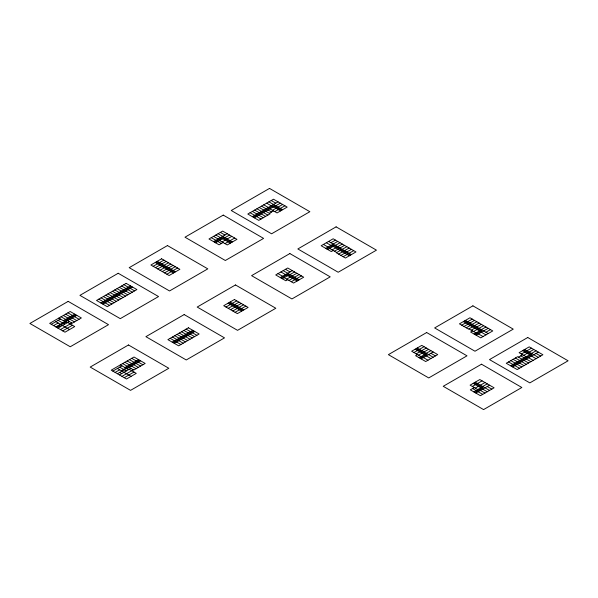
<?xml version="1.0" encoding="UTF-8"?>
<svg xmlns="http://www.w3.org/2000/svg" width="598" height="598" viewBox="0 0 598 598"><rect width="100%" height="100%" fill="white"/><g stroke="black" fill="none" stroke-linecap="round" stroke-linejoin="round"><path stroke-width="0.9" d="M51.308 324.303L60.428 319.04M153.178 266.312L163.912 260.108M53.588 325.618L58.148 322.987M63.358 320.73L74.757 314.152M155.458 267.627L166.192 261.423M75.774 314.742L65.018 320.954L66.318 321.709L56.571 327.338M55.868 326.934L64.98 321.672M65.399 321.911L76.791 315.333M157.73 268.943L168.472 262.739M100.883 302.984L130.506 285.881M57.901 328.108L69.301 321.53M101.899 303.575L131.523 286.472M252.363 216.67L278.055 201.84M160.01 270.259L170.751 264.054M102.916 304.165L132.547 287.055M253.38 217.261L273.495 205.652L281.591 210.324M60.428 329.565L71.82 322.987M254.397 217.851L275.536 205.652M213.546 241.614L227.218 233.721M275.775 205.787L280.335 203.156M162.29 271.574L173.031 265.37M214.562 242.197L222.658 237.526L231.381 242.556M62.708 330.881L72.44 325.26M215.579 242.788L224.699 237.526M224.938 237.668L229.497 235.036M272.494 210.317L282.615 204.471M164.57 272.89L175.311 266.686M269.317 213.307L273.495 210.892M222.075 241.951L231.777 236.352M274.774 211.632L284.887 205.787M166.849 274.205L177.591 268.001M223.076 242.526L219.1 244.821L208.986 238.983L222.658 231.09L236.958 239.342L227.255 244.941L219.548 240.493M224.975 243.625L234.678 238.026M330.888 242.743L335.448 240.104M112.85 371.104L121.962 365.841M325.716 248.364L337.728 241.42M225.977 307.036L236.718 300.839M326.732 248.947L333.325 245.143L350.54 255.077M327.749 249.538L335.209 245.232M115.13 372.419L119.682 369.788M335.448 245.374L340.008 242.743M280.283 277.569L292.295 270.632M124.9 367.538L138.572 359.645M228.257 308.351L238.998 302.154M281.195 278.1L287.638 274.377L298.118 280.432M121.357 370.76L139.588 360.228M117.402 373.735L126.522 368.473M172.239 342.153L192.75 330.305M282.316 278.743L289.776 274.437M332.167 249.897L342.288 244.059M126.933 368.712L140.612 360.818M290.015 274.579L294.575 271.948M173.263 342.736L193.774 330.896M230.536 309.667L241.278 303.47M333.168 250.472L331.27 251.571L321.156 245.733L333.168 238.789L355.959 251.952L345.427 258.03L336.315 252.767L346.847 246.69M119.443 374.916L130.835 368.338M174.28 343.327L194.791 331.486M334.446 251.212L344.568 245.374M286.734 279.102L296.855 273.264M232.816 310.982L243.558 304.786M287.735 279.685L285.837 280.776L275.723 274.938L287.735 268.001L303.694 277.21L293.573 283.048L284.214 277.651M121.962 376.366L133.361 369.788M289.013 280.417L299.135 274.579M235.096 312.306L245.838 306.101M124.242 377.682L133.982 372.061M338.595 254.083L349.127 248.006M291.293 281.733L301.414 275.895M340.867 255.398L351.4 249.321M343.147 256.714L353.68 250.637M413.936 352.543L424.057 346.698M461.716 325.17L472.248 319.085M416.215 353.859L426.337 348.014M463.996 326.486L474.528 320.401M417.494 354.599L415.595 355.69L425.716 361.536L437.729 354.599L421.777 345.382L411.656 351.228L421.014 356.632M418.495 355.175L428.617 349.329M466.276 327.801L476.808 321.724M426.337 353.283L430.889 350.645M419.116 357.724L426.576 353.418M479.088 323.04L468.555 329.117L459.436 323.854L469.968 317.77L492.759 330.933L480.747 337.87L470.626 332.025L472.525 330.933M420.132 358.314L426.576 354.599L416.201 348.604M421.156 358.905L433.169 351.968M471.246 330.193L481.368 324.355M473.526 331.509L483.647 325.671M481.368 329.618L485.927 326.986M474.147 334.058L481.607 329.752M475.171 334.648L481.607 330.933L464.392 320.991M476.187 335.239L488.2 328.302M485.927 332.249L490.48 329.618M521.381 354.009L531.502 348.171M518.481 357.163L522.659 354.749M523.661 355.324L533.782 349.486M472.375 386.465L482.078 380.859M531.502 353.433L536.062 350.802M510.61 365.774L531.742 353.568M474.274 387.564L470.305 389.851L480.426 395.697L494.098 387.803L479.805 379.543L470.095 385.149L477.802 389.597M511.626 366.357L531.742 354.749L523.646 350.069M475.275 388.139L484.978 382.541M512.65 366.948L538.342 352.117M482.706 386.487L487.258 383.856M473.825 391.884L482.945 386.622M474.849 392.475L482.945 387.803L474.229 382.765M475.866 393.065L489.538 385.172M271.215 200.524L275.775 203.156M536.062 353.433L540.614 356.064M268.936 201.84L282.615 209.734M524.663 349.486L538.342 357.38M273.495 206.826L280.574 210.915M522.63 350.66L529.708 354.749M266.656 203.156L273.256 206.968M529.462 354.891L536.062 358.695M328.616 241.42L351.4 254.584M465.416 320.401L488.2 333.564M263.755 204.83L270.356 208.642M526.561 356.565L533.162 360.37M269.975 208.859L277.053 212.948L287.167 207.102L273.495 199.209L247.804 214.039L258.747 220.363L270.147 213.785L259.203 207.461M526.18 356.782L519.101 352.693L529.223 346.855L542.894 354.749L517.203 369.579L506.259 363.263L517.651 356.685L528.602 363.001M333.168 246.406L349.367 255.757M463.375 321.582L479.574 330.933M326.336 242.743L332.929 246.548M479.327 331.068L485.927 334.88M261.476 206.146L271.597 211.991M520.761 355.847L530.882 361.685M323.436 244.418L330.029 248.222M476.427 332.742L483.027 336.554M329.648 248.439L336.726 252.528M468.967 328.878L476.045 332.966M256.923 208.777L267.867 215.101M515.379 358L526.322 364.317M254.643 210.092L265.587 216.416M513.099 359.316L524.042 365.632M252.363 211.408L263.307 217.732M510.819 360.631L521.762 366.948M250.084 212.724L261.027 219.047M508.539 361.947L519.483 368.263M285.463 269.317L290.015 271.948M430.889 353.283L435.449 355.915M220.378 232.405L224.938 235.036M487.258 386.487L491.818 389.119M283.183 270.632L299.135 279.842M417.217 348.014L433.169 357.23M218.098 233.721L232.398 241.973M475.246 382.182L489.538 390.434M287.735 275.618L297.094 281.015M415.184 349.195L424.535 354.599M280.903 271.948L287.496 275.753M424.296 354.734L430.889 358.546M222.658 238.699L230.357 243.147M473.205 383.355L480.904 387.803M215.826 235.036L222.419 238.841M480.665 387.938L487.258 391.75M213.546 236.352L220.139 240.157M278.003 273.622L284.596 277.427M421.396 356.408L427.989 360.22M478.385 389.253L484.978 393.065M211.266 237.668L221.38 243.506M472.584 388.536L482.706 394.381M230.088 302.035L243.76 309.928M229.071 302.625L242.743 310.519M157.281 261.304L175.513 271.828M228.055 303.208L241.727 311.102M156.265 261.894L174.496 272.419M155.248 262.485L173.48 273.009M123.876 284.685L134.617 290.882M121.596 286.001L132.337 292.198M119.316 287.317L130.058 293.513M117.044 288.632L127.778 294.829M186.128 329.109L196.862 335.314M114.764 289.948L125.498 296.145M183.848 330.425L194.582 336.629M112.484 291.263L123.218 297.46M181.568 331.741L192.302 337.945M110.204 292.579L120.946 298.776M179.288 333.056L190.029 339.26M107.924 293.895L118.666 300.091M177.008 334.379L187.75 340.576M105.644 295.21L116.386 301.414M174.728 335.695L185.47 341.892M103.364 296.526L114.106 302.73M172.448 337.01L183.19 343.207M101.084 297.841L111.826 304.046M170.168 338.326L180.91 344.523M98.805 299.157L109.546 305.361M67.918 312.836L79.071 319.28M65.638 314.152L76.791 320.595M63.358 315.467L74.511 321.911M61.078 316.783L72.238 323.226L81.35 317.964L70.198 311.521L49.686 323.369L64.98 332.196L74.72 326.575L67.641 322.486M131.732 358.329L142.892 364.765M58.806 318.099L67.021 322.845M129.46 359.645L140.612 366.081M58.148 320.356L64.741 324.161M127.18 360.96L138.332 367.396M55.868 321.672L69.54 329.565M124.9 362.276L136.052 368.712M58.148 325.618L60.181 326.792M122.62 363.591L133.773 370.027L145.165 363.449L134.012 357.013L111.228 370.169L126.522 378.997L136.262 373.376L129.183 369.295M120.34 364.907L128.555 369.654M119.682 367.157L126.283 370.969M117.402 368.473L131.082 376.366M119.682 372.419L121.723 373.601M68.172 301.37L29.9 323.466L70.243 346.758L108.515 324.669L68.172 301.37M118.202 273.264L79.93 295.36L120.273 318.652L158.545 296.556L118.202 273.264M167.462 245.569L129.19 267.665L169.54 290.957L207.805 268.861L167.462 245.569M223.256 215.108L184.984 237.204L225.326 260.496L263.598 238.4L223.256 215.108M269.511 188.407L231.239 210.503L271.582 233.796L309.854 211.699L269.511 188.407M161.632 258.792L150.898 264.996L169.129 275.521L179.871 269.317L161.632 258.792M126.156 283.37L96.532 300.473L107.266 306.677L136.897 289.567L126.156 283.37M128.473 344.979L90.201 367.075L130.551 390.367L168.815 368.271L128.473 344.979M184.169 314.578L145.897 336.674L186.247 359.966L224.512 337.87L184.169 314.578M235.47 284.954L197.198 307.051L237.548 330.343L275.813 308.254L235.47 284.954M289.858 253.559L251.586 275.656L291.929 298.948L330.201 276.852L289.858 253.559M336.106 226.859L297.834 248.955L338.184 272.247L376.448 250.151L336.106 226.859M234.438 299.523L223.704 305.72L237.376 313.621L248.118 307.417L234.438 299.523M188.4 327.794L167.889 339.642L178.63 345.838L199.141 333.998L188.4 327.794M426.658 332.54L388.386 354.636L428.729 377.929L467.001 355.832L426.658 332.54M472.906 305.84L434.634 327.936L474.984 351.228L513.248 329.132L472.906 305.84M481.502 364.204L443.23 386.301L483.58 409.593L521.845 387.497L481.502 364.204M527.757 337.504L489.485 359.6L529.828 382.892L568.1 360.796L527.757 337.504"/></g></svg>
